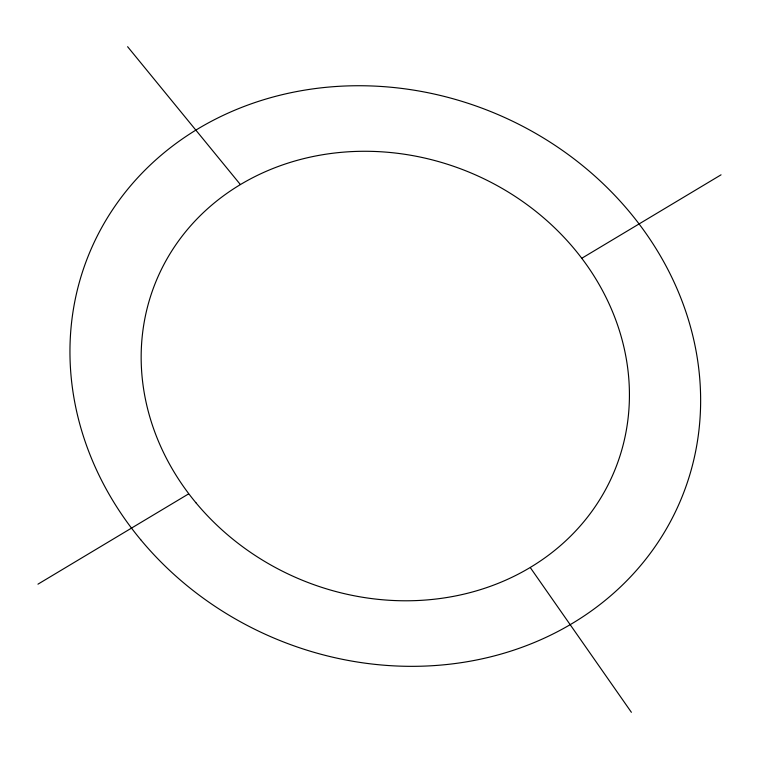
<?xml version="1.0" encoding="UTF-8"?>
<svg xmlns="http://www.w3.org/2000/svg" width="759" height="759" viewBox="0 0 759 759"><rect width="100%" height="100%" fill="white"/><g stroke="black" fill="none" stroke-linecap="round" stroke-linejoin="round"><path stroke-width="1.14" d="M37.95 584.174L188.46 493.976M582.115 258.079L721.05 174.826M127.607 46.697L240.129 184.247M530.446 567.808L631.393 712.303M140.7 539.706A320.402 284.71 22.7 0 0 679.96 501.841A320.402 284.71 22.7 0 0 335.222 86.554A320.402 284.71 22.7 0 0 140.7 539.706M195.926 502.752A248.06 220.433 22.7 0 0 613.424 473.436A248.06 220.433 22.7 0 0 346.521 151.914A248.06 220.433 22.7 0 0 195.926 502.752"/></g></svg>
